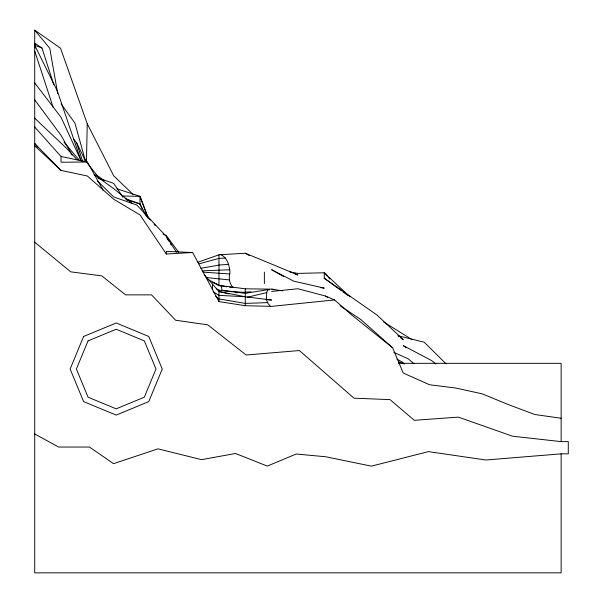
<?xml version="1.0" encoding="UTF-8"?>
<svg xmlns="http://www.w3.org/2000/svg" width="603" height="603" viewBox="0 0 603 603"><rect width="100%" height="100%" fill="white"/><g stroke="black" fill="none" stroke-linecap="round" stroke-linejoin="round"><path stroke-width="0.9" d="M86.478 161.8L87.239 123.736L60.511 48.18L34.718 30.15L34.718 572.85L561.144 572.85L561.144 453.803L568.282 453.855L568.282 441.622L561.144 441.622L512.527 436.21L458.408 417.133L414.291 420.314L390.043 399.623L353.976 398.176L299.397 350.554L246.152 355.001L207.734 324.829L175.624 320.231L151.534 294.867L125.605 294.867L101.839 275.903L70.747 271.847L34.718 242.218M220.939 254.7C227.459 257.805 229.419 265.644 229.984 272.224C228.605 277.538 229.05 283.493 233.24 287.578M269.647 289.855L268.327 289.576L266.835 291.792L266.307 299.57L271.614 300.038L245.293 296.759L218.972 295.364L213.13 291.739M266.307 299.57L268.237 303.716L270.4 306.339M212.595 284.254L212.354 289.478M197.912 262.23L218.972 254.82L245.293 253.23L297.935 274.953L295.214 274.305M198.998 263.873L218.972 258.393L225.424 258.024M247.072 297.309L266.624 292.636M200.814 268.312L218.972 265.079L228.371 264.318M268.327 289.576L245.293 293.344L218.972 290.133L216.575 288.882M271.614 291.445L297.935 288.754L325.416 296.013L334.522 299.932L351.737 314.985L392.613 347.758L403.219 373.016L429.54 384.752L455.86 388.053L482.181 393.842L508.502 404.636L534.823 414.517L561.144 418.256M334.522 299.932L271.614 306.369L245.293 305.713L218.972 301.583L192.651 252.521L166.322 251.391L166.322 253.999L192.651 252.521M561.144 453.855L485.814 459.991L428.439 451.617L371.395 466.149L325.658 456.75L296.254 454.014L267.28 466.089L235.509 453.486L201.583 459.644L157.986 448.851L113.515 463.669L89.493 447.042L58.619 447.042L34.718 433.956M250.916 291.829L235.894 292.764M202.05 270.86L229.818 269.745M267.649 302.623L245.293 303.399L218.972 298.952L215.58 296.148M103.249 190.495L87.36 162.011L61.039 162.237L61.039 156.486L34.718 127.052M398.538 363.323L561.144 363.323L561.144 441.622M218.972 285.415L245.293 288.807L270.672 289.139M122.417 196.02L140.002 196.359L148.232 218.188L140.002 196.359L117.088 188.845M202.985 272.141L229.773 273.966M221.278 286.026L222.108 290.548L245.293 292.598M229.344 279.928L206.264 277.538M320.623 287.661L324.256 288.128L293.616 281.119L271.614 269.699L283.576 276.543M219.861 285.837L221.648 286.071M224.324 286.417L226.999 286.764M229.675 287.111L231.462 287.345M271.614 289.041L282.506 290.91M289.764 271.923L297.935 273.4L324.256 272.775L349.898 296.827M226.231 286.666L218.972 285.34L207.515 279.174M204.131 274.584L218.972 291.543L245.293 296.759M61.039 156.486L87.36 162.011M34.718 145.768L61.039 170.393L87.36 176.016L113.681 199.209L140.002 214.894L166.322 253.999M212.542 282.249L218.248 284.955M218.972 291.543L228.952 293.887M271.614 289.154L273.852 289.757M125.967 199.668L140.002 203.942L146.582 216.417M97.89 177.93L113.681 183.365L122.974 197.264M125.092 198.477L140.002 203.942L142.195 209.181M35.208 48.052L34.718 45.27L41.984 48.014L53.795 84.782M398.379 361.694L404.44 364.061M400.467 336.866L397.905 335.735L424.226 342.218L446.047 363.865M393.812 352.378L408.193 358.808L413.884 363.624M163.036 233.972L166.322 235.577L178.646 252.242M213.319 282.43L218.972 285.505M396.849 359.079L403.219 362.599M411.992 339.602L383.463 321.851M245.293 253.23L249.28 255.566M41.984 48.014L34.718 43.212L35.441 44.939M325.416 296.013L327.723 297.55M340.047 305.729L360.843 319.537L392.613 347.758M406.316 347.727L403.219 345.625L431.673 360.571L435.939 364.046M327.391 276.204L324.256 272.775L324.256 278.209L376.898 314.962L403.219 339.67L400.558 337.703M94.128 174.569L113.681 188.596L131.959 203.415M324.256 278.209L341.554 290.857M343.054 291.958L347.569 295.259M95.922 174.508L104.002 180.553M34.718 118.203L67.091 148.835L77.229 159.901M133.255 194.626L113.681 175.774L87.239 123.736M97.234 180.712L113.681 196.947L136.873 205.065L166.322 236.459L176.453 252.107M61.039 170.393L34.718 143.529L37.642 147.14M328.643 277.584L329.894 278.955M144.29 213.176L150.411 220.05M154.082 224.18L155.31 225.56M64.031 142.225L79.588 160.549M34.718 30.15L49.785 48.33L57.684 93.54M73.483 138.916L76.468 142.512L85.294 160.519L100.384 179.649M34.718 82.958L61.039 117.291L81.465 161.544M34.718 99.864L61.039 135.343L72.126 155.039M61.099 103.882L74.938 123.118L85.294 160.519L84.239 158.966M166.82 237.936L168.81 241.102M170.302 243.476L171.29 245.059M34.718 45.27L57.383 91.121L81.096 160.911M76.468 142.512L82.521 160.941M34.718 51.044L53.185 107.447M264.37 272.179L264.37 283.538M245.293 288.807L245.293 305.713M218.972 254.82L218.972 285.724M218.972 290.133L218.972 301.583M140.002 196.359L140.002 204.786M83.621 336.466L70.129 369.044L83.621 401.613L116.191 415.105L148.76 401.613L162.252 369.044L148.76 336.466L116.191 322.974L83.621 336.466M88.046 340.899L76.385 369.044L88.046 397.181L116.191 408.842L144.336 397.181L155.989 369.044L144.336 340.899L116.191 329.238L88.046 340.899"/></g></svg>
